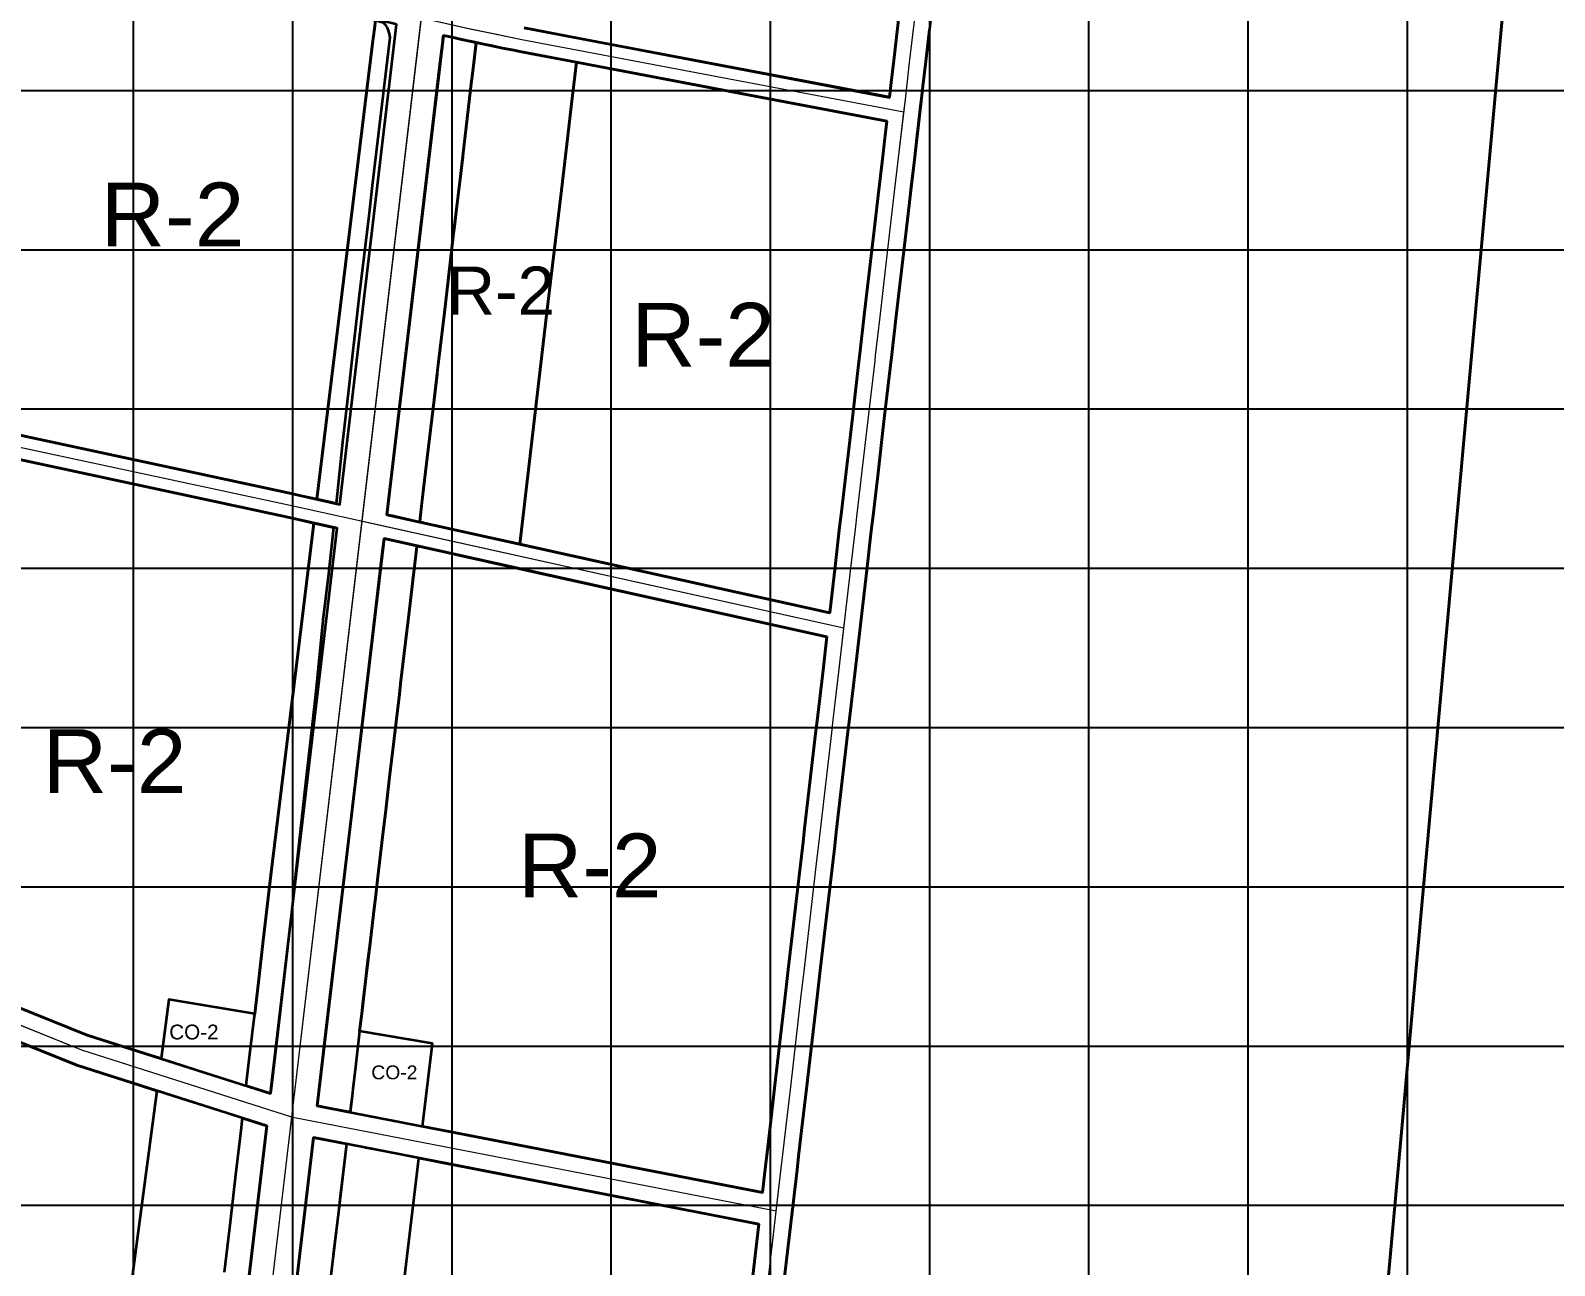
# Model space of a CAD drawing. Header units: millimetres. Extents: x 464536 to 476893, y 870501 to 881610.
# Drawn here: x 468835 to 469792, y 879362 to 880138 of the extents above; entities that cross this region are included whole.
import ezdxf
from ezdxf.enums import TextEntityAlignment as Align

# ---------------------------------------------------------------- set-up
doc = ezdxf.new("R2010")
doc.units = ezdxf.units.MM
for name, color, linetype, lineweight in [('Center_1', 7, 'Continuous', 5), ('Land Use Code', 7, 'Continuous', 35), ('Mixed use', 30, 'Continuous', 35), ('Proposed Road Net work', 7, 'Continuous', 35), ('Recreational _ Environmental', 84, 'Continuous', 35), ('Urban Agriculture-', 90, 'Continuous', 35)]:
    doc.layers.add(name, color=color, linetype=linetype, lineweight=lineweight)
doc.layers.add('Commerce_ Business _ Trade', color=10, linetype='Continuous')
doc.layers.add('Grid1', color=7, linetype='Continuous')
doc.styles.add('Arial', font='arial.ttf')

msp = doc.modelspace()

# ---------------------------------------------------------------- linework, layer by layer
at = {"layer": 'Center_1'}
for points in [[(469383.75, 880086.37), (469143.91, 880131.82), (469108.72, 880139.1), (469073.69, 880147.09), (469038.83, 880155.81), (469004.15, 880165.24), (468535.42, 880296.62), (468522.6, 880300.72), (468509.98, 880305.43), (468497.61, 880310.73), (468485.5, 880316.63), (468473.69, 880323.09), (468462.2, 880330.12), (468451.06, 880337.68), (468440.3, 880345.77), (467866.6, 880718.38), (466804.97, 881518.96)], [(468338.53, 873812.61), (468355.57, 873957.46), (468418.11, 874496.91), (468508.07, 875263.41), (468569.72, 875800.91), (468575.14, 875846.29), (468658.62, 876548.76), (468816.44, 877901.18), (468829.93, 878009.79), (468852.69, 878214.98), (468863.4, 878307.32), (468873.19, 878383.78), (468885.1, 878491.33), (468895.15, 878573.22), (468896.87, 878586.59), (468907.19, 878673.63), (469113.1, 880420.36), (469144.93, 880700.96), (469219, 881312.44)], [(469346.11, 879762.34), (469041.1, 879829.87), (468995.44, 879839.98), (468451.87, 879956.58), (468431.07, 879962.52), (468410.48, 879969.16), (468390.13, 879976.5), (468370.05, 879984.54), (468350.26, 879993.26), (468330.77, 880002.65), (468311.62, 880012.71), (468292.83, 880023.41), (468274.41, 880034.76), (468256.39, 880046.72), (468238.79, 880059.3), (467665.66, 880431.54), (467125.47, 880838.9), (466644.96, 881201.26)], [(469298.11, 879349.11), (469306.74, 879423.36), (469307.73, 879431.93), (469309.61, 879448.07), (469312.66, 879474.31), (469319.34, 879531.84), (469321.09, 879546.89), (469328.94, 879614.52), (469330.38, 879626.84), (469331.38, 879635.52), (469338.5, 879696.75), (469339.22, 879703.02), (469340.67, 879715.47), (469342.92, 879734.85), (469350.49, 879800), (469353.35, 879824.62), (469354.46, 879834.18), (469357.37, 879859.26), (469361.32, 879893.27), (469365.63, 879930.3), (469366, 879933.51), (469368.81, 879957.76), (469373.96, 880002.01), (469377.11, 880029.18), (469377.54, 880032.85), (469380.42, 880057.64), (469384.68, 880094.38), (469385.79, 880103.89), (469387.38, 880117.58), (469390.8, 880147.02)], [(469303.59, 879396.22), (468999.99, 879455.23), (468867.4, 879497.46), (468490.85, 879649.22), (468240.93, 879717.78), (468191.21, 879722.75), (468156.63, 879727.06), (468121.98, 879730.66), (468087.26, 879733.57), (468052.49, 879735.78), (468017.69, 879737.28), (467982.86, 879738.09), (467948.02, 879738.19), (467913.19, 879737.59), (467878.37, 879736.29), (467843.59, 879734.28), (467808.85, 879731.58), (467774.18, 879728.17)]]:
    msp.add_lwpolyline(points, dxfattribs=at)
for points in [[(469383.75, 880086.37, 0), (469384.68, 880094.38, 0), (469385.79, 880103.89, 0), (469387.38, 880117.58, 0), (469390.8, 880147.02, 0), (469397.1, 880201.24, 0), (469405.74, 880275.65, 0), (469407.86, 880293.86, 0), (469414.91, 880354.54, 0), (469419.89, 880397.42, 0), (469425.31, 880444.15, 0), (469431.38, 880496.38, 0), (469434.65, 880524.5, 0), (469435.23, 880529.51, 0), (469440.84, 880577.81, 0), (469442.57, 880592.71, 0)], [(469043.43, 879829.35, 0), (469080.69, 880145.43, 0)], [(469383.75, 880086.37, 0), (469143.91, 880131.82, 0), (469128.06, 880135.01, 0), (469112.24, 880138.34, 0), (469096.45, 880141.81, 0), (469080.69, 880145.43, 0)], [(469346.11, 879762.34, 0), (469350.49, 879800, 0), (469353.35, 879824.62, 0), (469354.46, 879834.18, 0), (469357.37, 879859.26, 0), (469361.32, 879893.27, 0), (469365.63, 879930.3, 0), (469366, 879933.51, 0), (469368.81, 879957.76, 0), (469373.96, 880002.01, 0), (469377.11, 880029.18, 0), (469377.54, 880032.85, 0), (469380.42, 880057.64, 0), (469383.75, 880086.37, 0)], [(469043.43, 879829.35, 0), (469041.1, 879829.87, 0), (468995.44, 879839.98, 0), (468793.06, 879883.39, 0)], [(468999.35, 879455.43, 0), (469043.43, 879829.35, 0)], [(469346.11, 879762.34, 0), (469043.43, 879829.35, 0)], [(469303.59, 879396.22, 0), (469306.74, 879423.36, 0), (469307.73, 879431.93, 0), (469309.61, 879448.07, 0), (469312.66, 879474.31, 0), (469319.34, 879531.84, 0), (469321.09, 879546.89, 0), (469328.94, 879614.52, 0), (469330.38, 879626.84, 0), (469331.38, 879635.52, 0), (469338.5, 879696.75, 0), (469339.22, 879703.02, 0), (469340.67, 879715.47, 0), (469342.92, 879734.85, 0), (469346.11, 879762.34, 0)], [(468999.35, 879455.43, 0), (468867.4, 879497.46, 0), (468762.28, 879539.83, 0)], [(468946.63, 879008.21, 0), (468999.35, 879455.43, 0)], [(469303.59, 879396.22, 0), (468999.99, 879455.23, 0), (468999.35, 879455.43, 0)], [(469252.58, 878957.15, 0), (469253.67, 878966.49, 0), (469255.36, 878981.04, 0), (469261.08, 879030.3, 0), (469262.15, 879039.53, 0), (469264.12, 879056.43, 0), (469265.7, 879070.09, 0), (469269.73, 879104.73, 0), (469273.69, 879138.86, 0), (469274.07, 879142.1, 0), (469277.26, 879169.6, 0), (469279.09, 879185.34, 0), (469282.77, 879217.01, 0), (469284.76, 879234.18, 0), (469287.93, 879261.43, 0), (469290.6, 879284.43, 0), (469294.68, 879319.56, 0), (469296.31, 879333.57, 0), (469298.11, 879349.11, 0), (469303.59, 879396.22, 0)]]:
    msp.add_polyline3d(points, dxfattribs=at)
at = {"layer": 'Commerce_ Business _ Trade'}
for points in [[(468970.97, 879477.01, 0), (468970.74, 879475.04, 0), (468961.73, 879477.91, 0), (468945.68, 879483.02, 0), (468917.19, 879492.1, 0), (468922.08, 879529.22, 0), (468976.02, 879520.24, 0), (468975.84, 879518.68, 0), (468974.3, 879505.51, 0), (468973.05, 879494.83, 0)], [(469087.63, 879501.65, 0), (469081.45, 879449.58, 0), (469063.04, 879453.16, 0), (469050.48, 879455.6, 0), (469045.34, 879456.6, 0), (469040.88, 879457.47, 0), (469040.53, 879457.53, 0), (469039.89, 879457.66, 0), (469035.96, 879458.42, 0), (469036.47, 879462.8, 0), (469037.16, 879468.64, 0), (469037.65, 879472.83, 0), (469037.71, 879473.35, 0), (469038.5, 879480.01, 0), (469039.08, 879484.96, 0), (469041.95, 879509.26, 0)]]:
    msp.add_polyline3d(points, close=True, dxfattribs=at)
for points in [[(468898.67, 879351.64, 0), (468900.99, 879369.23, 0), (468905.57, 879403.98, 0), (468914.53, 879471.95, 0), (468934.31, 879465.65, 0), (468943.57, 879462.7, 0), (468951.98, 879460.02, 0), (468956.33, 879458.64, 0), (468959.34, 879457.68, 0), (468968.38, 879454.8, 0), (468967.47, 879446.97, 0), (468964.22, 879419.21, 0), (468960.74, 879389.42, 0), (468957.08, 879358.06, 0)], [(469023.48, 879352.59, 0), (469025.32, 879368.22, 0), (469025.4, 879368.92, 0), (469028.6, 879396, 0), (469029.93, 879407.33, 0), (469033.61, 879438.51, 0), (469037.54, 879437.74, 0), (469038.3, 879437.59, 0), (469038.48, 879437.56, 0), (469044.1, 879436.47, 0), (469045.13, 879436.27, 0), (469045.59, 879436.18, 0), (469053.86, 879434.57, 0), (469072.79, 879430.89, 0), (469079.09, 879429.67, 0), (469078.44, 879424.16, 0), (469071.16, 879362.77, 0), (469065.24, 879312.78, 0)]]:
    msp.add_polyline3d(points, dxfattribs=at)
at = {"layer": 'Grid1'}
for p, q in [((468900, 870600), (468900, 881600)), ((469000, 870600), (469000, 881600)), ((469100, 870600), (469100, 881600)), ((469200, 870600), (469200, 881600)), ((469300, 870600), (469300, 881600)), ((469400, 870600), (469400, 881600)), ((469500, 870600), (469500, 881600)), ((469600, 870600), (469600, 881600)), ((469700, 870600), (469700, 881600)), ((464700, 880100), (472600, 880100)), ((464700, 880000), (472600, 880000)), ((464700, 879900), (472600, 879900)), ((464700, 879800), (472600, 879800)), ((464700, 879700), (472600, 879700)), ((464700, 879600), (472600, 879600)), ((464700, 879500), (472600, 879500)), ((464700, 879400), (472600, 879400))]:
    msp.add_line(p, q, dxfattribs=at)
at = {"layer": 'Mixed use'}
msp.add_lwpolyline([(469159.4, 879958.9), (469142.45, 879815.11), (469111.89, 879821.88), (469091.21, 879826.46), (469083.57, 879828.15), (469081.19, 879828.68), (469079.64, 879829.02), (469079.69, 879829.41), (469082.31, 879851.64), (469084.4, 879869.37), (469088.69, 879905.8), (469091.7, 879931.34), (469095.15, 879960.58), (469096.87, 879975.16), (469100.99, 880010.15), (469102.39, 880022.02), (469105.01, 880044.19), (469109.5, 880082.35), (469112.3, 880106.08), (469112.62, 880108.78), (469113.63, 880117.35), (469115.13, 880130.07), (469127.95, 880127.37), (469131.58, 880126.63), (469135.2, 880125.9), (469138.83, 880125.18), (469142.49, 880124.46), (469148.99, 880123.23), (469178.12, 880117.71), (469177.09, 880108.98), (469175.05, 880091.66), (469172.66, 880071.41), (469168.64, 880037.35)], close=True, dxfattribs=at)
msp.add_lwpolyline([(468397.46, 879234.22), (468444.29, 879615.44), (468448.6, 879650.45), (468487.64, 879639.73), (468565.75, 879608.25), (468670.16, 879566.17), (468863.66, 879488.18), (468863.98, 879488.06), (468864.37, 879487.93), (468904.2, 879475.24), (468914.53, 879471.95), (468905.57, 879403.98), (468900.99, 879369.23), (468898.67, 879351.64)], dxfattribs=at)
for points in [[(469050.12, 880129.39, 0), (469015.09, 879843.31, 0), (469005.06, 879845.53, 0), (468997.04, 879847.31, 0), (468801.13, 879889.33, 0), (468829.54, 880206.4, 0), (469002.12, 880158.02, 0), (469005.67, 880157.02, 0), (469009.24, 880156.02, 0), (469010.58, 880155.65, 0), (469010.58, 880155.65, 0), (469051.89, 880144.07, 0), (469051.26, 880138.73, 0)], [(469340.56, 879801.16, 0), (469337.17, 879772, 0), (469142.45, 879815.11, 0), (469159.4, 879958.9, 0), (469168.64, 880037.35, 0), (469172.66, 880071.41, 0), (469175.05, 880091.66, 0), (469177.09, 880108.98, 0), (469178.12, 880117.71, 0), (469250.44, 880104, 0), (469373.04, 880080.76, 0), (469371.78, 880069.99, 0), (469370.48, 880058.8, 0), (469370.03, 880054.9, 0), (469367.6, 880034, 0), (469367.18, 880030.33, 0), (469364.87, 880010.46, 0), (469364.02, 880003.16, 0), (469358.88, 879958.91, 0), (469356.07, 879934.67, 0), (469355.69, 879931.46, 0), (469351.39, 879894.42, 0), (469347.44, 879860.42, 0), (469344.53, 879835.34, 0), (469343.42, 879825.78, 0)], [(468978.34, 879540.13, 0), (468976.02, 879520.24, 0), (468922.08, 879529.22, 0), (468917.19, 879492.1, 0), (468911.67, 879493.85, 0), (468870.79, 879506.87, 0), (468770.48, 879547.3, 0), (468771.65, 879560.36, 0), (468786.26, 879723.47, 0), (468799.78, 879874.28, 0), (468993.84, 879832.65, 0), (469003.3, 879830.56, 0), (469013.26, 879828.35, 0), (468986.18, 879607.21, 0), (468981.41, 879566.34, 0)], [(469296.81, 879424.51, 0), (469294.9, 879408.1, 0), (469289.71, 879409.11, 0), (469264.9, 879413.93, 0), (469148.69, 879436.51, 0), (469098.95, 879446.18, 0), (469081.45, 879449.58, 0), (469087.63, 879501.65, 0), (469041.95, 879509.26, 0), (469043.27, 879520.49, 0), (469044.21, 879528.44, 0), (469045.85, 879542.38, 0), (469046.98, 879551.98, 0), (469048.46, 879564.52, 0), (469050.63, 879582.88, 0), (469051.82, 879592.98, 0), (469052.47, 879598.51, 0), (469053.39, 879606.3, 0), (469055.05, 879620.43, 0), (469056.31, 879631.06, 0), (469058.32, 879648.14, 0), (469060.75, 879668.79, 0), (469062.97, 879687.59, 0), (469064.85, 879703.53, 0), (469066.89, 879720.88, 0), (469067.7, 879727.72, 0), (469071.56, 879760.5, 0), (469072.13, 879765.29, 0), (469073.19, 879774.32, 0), (469075.3, 879792.19, 0), (469075.33, 879792.45, 0), (469075.36, 879792.66, 0), (469075.72, 879795.79, 0), (469075.94, 879797.61, 0), (469076.57, 879802.93, 0), (469077.17, 879808.07, 0), (469077.82, 879813.54, 0), (469077.88, 879814.05, 0), (469079.56, 879813.67, 0), (469081.8, 879813.18, 0), (469097.79, 879809.64, 0), (469104.98, 879808.04, 0), (469140.68, 879800.14, 0), (469335.43, 879757.02, 0), (469332.99, 879736, 0), (469330.74, 879716.62, 0), (469329.29, 879704.17, 0), (469328.56, 879697.91, 0), (469321.45, 879636.67, 0), (469320.44, 879628, 0), (469319.01, 879615.67, 0), (469311.16, 879548.05, 0), (469309.41, 879532.99, 0), (469302.72, 879475.46, 0), (469299.68, 879449.22, 0), (469297.8, 879433.09, 0)]]:
    msp.add_polyline3d(points, close=True, dxfattribs=at)
for points in [[(469380.87, 880148.17, 0), (469377.45, 880118.74, 0), (469375.86, 880105.04, 0), (469374.77, 880095.7, 0), (469179.88, 880132.64, 0), (469145.33, 880139.19, 0)], [(469065.24, 879312.78, 0), (469071.16, 879362.77, 0), (469078.44, 879424.16, 0), (469079.09, 879429.67, 0), (469084.13, 879428.69, 0), (469096.61, 879426.26, 0), (469231.48, 879400.05, 0), (469260.85, 879394.34, 0), (469287.39, 879389.19, 0), (469292.58, 879388.18, 0), (469288.18, 879350.26, 0)]]:
    msp.add_polyline3d(points, dxfattribs=at)
at = {"layer": 'Proposed Road Net work'}
for points in [[(468829.54, 880206.4, 0), (468801.13, 879889.33, 0), (468997.04, 879847.31, 0), (469029.59, 879840.1, 0), (469065.12, 880141.45, 0), (469062.95, 880141.98, 0), (469059.35, 880142.86, 0), (469055.76, 880143.75, 0), (469052.17, 880144.65, 0), (469048.58, 880145.56, 0), (469045, 880146.47, 0), (469041.41, 880147.39, 0), (469037.83, 880148.32, 0), (469034.25, 880149.26, 0), (469030.67, 880150.2, 0), (469027.09, 880151.15, 0), (469023.52, 880152.11, 0), (469019.94, 880153.08, 0), (469016.37, 880154.05, 0), (469012.8, 880155.04, 0), (469009.24, 880156.02, 0), (469005.67, 880157.02, 0), (469002.12, 880158.02, 0)], [(468829.54, 880206.4, 0), (468801.13, 879889.33, 0), (468997.04, 879847.31, 0), (469029.59, 879840.1, 0), (469065.12, 880141.45, 0), (469062.95, 880141.98, 0), (469059.35, 880142.86, 0), (469055.76, 880143.75, 0), (469052.17, 880144.65, 0), (469048.58, 880145.56, 0), (469045, 880146.47, 0), (469041.41, 880147.39, 0), (469037.83, 880148.32, 0), (469034.25, 880149.26, 0), (469030.67, 880150.2, 0), (469027.09, 880151.15, 0), (469023.52, 880152.11, 0), (469019.94, 880153.08, 0), (469016.37, 880154.05, 0), (469012.8, 880155.04, 0), (469009.24, 880156.02, 0), (469005.67, 880157.02, 0), (469002.12, 880158.02, 0)], [(469095.38, 880134.37, 0), (469094.51, 880134.56, 0), (469059.03, 879833.58, 0), (469337.17, 879772, 0), (469340.56, 879801.16, 0), (469343.42, 879825.78, 0), (469344.53, 879835.34, 0), (469347.44, 879860.42, 0), (469351.39, 879894.42, 0), (469355.69, 879931.46, 0), (469356.07, 879934.67, 0), (469358.88, 879958.91, 0), (469364.02, 880003.16, 0), (469367.18, 880030.33, 0), (469367.6, 880034, 0), (469370.48, 880058.8, 0), (469373.04, 880080.76, 0), (469142.49, 880124.46, 0), (469138.83, 880125.18, 0), (469135.2, 880125.9, 0), (469131.58, 880126.63, 0), (469127.95, 880127.37, 0), (469124.32, 880128.12, 0), (469120.7, 880128.87, 0), (469117.08, 880129.64, 0), (469113.46, 880130.4, 0), (469109.84, 880131.18, 0), (469106.22, 880131.97, 0), (469102.61, 880132.76, 0), (469098.99, 880133.56, 0)], [(469095.38, 880134.37, 0), (469094.51, 880134.56, 0), (469059.03, 879833.58, 0), (469337.17, 879772, 0), (469340.56, 879801.16, 0), (469343.42, 879825.78, 0), (469344.53, 879835.34, 0), (469347.44, 879860.42, 0), (469351.39, 879894.42, 0), (469355.69, 879931.46, 0), (469356.07, 879934.67, 0), (469358.88, 879958.91, 0), (469364.02, 880003.16, 0), (469367.18, 880030.33, 0), (469367.6, 880034, 0), (469370.48, 880058.8, 0), (469373.04, 880080.76, 0), (469142.49, 880124.46, 0), (469138.83, 880125.18, 0), (469135.2, 880125.9, 0), (469131.58, 880126.63, 0), (469127.95, 880127.37, 0), (469124.32, 880128.12, 0), (469120.7, 880128.87, 0), (469117.08, 880129.64, 0), (469113.46, 880130.4, 0), (469109.84, 880131.18, 0), (469106.22, 880131.97, 0), (469102.61, 880132.76, 0), (469098.99, 880133.56, 0)], [(468993.84, 879832.65, 0), (468799.78, 879874.28, 0), (468771.65, 879560.36, 0), (468770.48, 879547.3, 0), (468870.79, 879506.87, 0), (468985.99, 879470.18, 0), (469027.83, 879825.13, 0)], [(468993.84, 879832.65, 0), (468799.78, 879874.28, 0), (468771.65, 879560.36, 0), (468770.48, 879547.3, 0), (468870.79, 879506.87, 0), (468985.99, 879470.18, 0), (469027.83, 879825.13, 0)], [(469335.43, 879757.02, 0), (469057.27, 879818.61, 0), (469015.28, 879462.44, 0), (469294.9, 879408.1, 0), (469296.81, 879424.51, 0), (469297.8, 879433.09, 0), (469299.68, 879449.22, 0), (469302.72, 879475.46, 0), (469309.41, 879532.99, 0), (469311.16, 879548.05, 0), (469319.01, 879615.67, 0), (469320.44, 879628, 0), (469321.45, 879636.67, 0), (469328.56, 879697.91, 0), (469329.29, 879704.17, 0), (469330.74, 879716.62, 0), (469332.99, 879736, 0)], [(469335.43, 879757.02, 0), (469057.27, 879818.61, 0), (469015.28, 879462.44, 0), (469294.9, 879408.1, 0), (469296.81, 879424.51, 0), (469297.8, 879433.09, 0), (469299.68, 879449.22, 0), (469302.72, 879475.46, 0), (469309.41, 879532.99, 0), (469311.16, 879548.05, 0), (469319.01, 879615.67, 0), (469320.44, 879628, 0), (469321.45, 879636.67, 0), (469328.56, 879697.91, 0), (469329.29, 879704.17, 0), (469330.74, 879716.62, 0), (469332.99, 879736, 0)]]:
    msp.add_polyline3d(points, close=True, dxfattribs=at)
for points in [[(469145.33, 880139.19, 0), (469374.76, 880095.59, 0), (469375.86, 880105.04, 0), (469377.45, 880118.74, 0), (469380.87, 880148.17, 0)], [(469145.33, 880139.19, 0), (469374.76, 880095.59, 0), (469375.86, 880105.04, 0), (469377.45, 880118.74, 0), (469380.87, 880148.17, 0)], [(469400.73, 880145.87, 0), (469397.31, 880116.43, 0), (469395.72, 880102.74, 0), (469394.62, 880093.22, 0), (469390.35, 880056.49, 0), (469387.47, 880031.69, 0), (469387.04, 880028.03, 0), (469383.89, 880000.85, 0), (469378.75, 879956.6, 0), (469375.93, 879932.36, 0), (469375.56, 879929.15, 0), (469371.26, 879892.11, 0), (469367.31, 879858.11, 0), (469364.39, 879833.03, 0), (469363.28, 879823.47, 0), (469360.42, 879798.85, 0), (469352.86, 879733.7, 0), (469350.6, 879714.31, 0), (469349.16, 879701.86, 0), (469348.43, 879695.6, 0), (469341.32, 879634.36, 0), (469340.31, 879625.69, 0), (469338.88, 879613.36, 0), (469331.02, 879545.74, 0), (469329.27, 879530.68, 0), (469322.59, 879473.15, 0), (469319.54, 879446.91, 0), (469317.67, 879430.78, 0), (469316.67, 879422.21, 0), (469308.05, 879347.95, 0)], [(469400.73, 880145.87, 0), (469397.31, 880116.43, 0), (469395.72, 880102.74, 0), (469394.62, 880093.22, 0), (469390.35, 880056.49, 0), (469387.47, 880031.69, 0), (469387.04, 880028.03, 0), (469383.89, 880000.85, 0), (469378.75, 879956.6, 0), (469375.93, 879932.36, 0), (469375.56, 879929.15, 0), (469371.26, 879892.11, 0), (469367.31, 879858.11, 0), (469364.39, 879833.03, 0), (469363.28, 879823.47, 0), (469360.42, 879798.85, 0), (469352.86, 879733.7, 0), (469350.6, 879714.31, 0), (469349.16, 879701.86, 0), (469348.43, 879695.6, 0), (469341.32, 879634.36, 0), (469340.31, 879625.69, 0), (469338.88, 879613.36, 0), (469331.02, 879545.74, 0), (469329.27, 879530.68, 0), (469322.59, 879473.15, 0), (469319.54, 879446.91, 0), (469317.67, 879430.78, 0), (469316.67, 879422.21, 0), (469308.05, 879347.95, 0)], [(468933, 879020.65, 0), (468983.6, 879449.95, 0), (468864.37, 879487.93, 0), (468863.82, 879488.12, 0), (468487.64, 879639.73, 0), (468448.6, 879650.45, 0), (468382.32, 879110.97, 0)], [(468933, 879020.65, 0), (468983.6, 879449.95, 0), (468864.37, 879487.93, 0), (468863.82, 879488.12, 0), (468487.64, 879639.73, 0), (468448.6, 879650.45, 0), (468382.32, 879110.97, 0)], [(469288.18, 879350.26, 0), (469292.58, 879388.18, 0), (469012.94, 879442.52, 0), (468962.62, 879015.66, 0)], [(469288.18, 879350.26, 0), (469292.58, 879388.18, 0), (469012.94, 879442.52, 0), (468962.62, 879015.66, 0)]]:
    msp.add_polyline3d(points, dxfattribs=at)
at = {"layer": 'Recreational _ Environmental'}
for points in [[(469552.54, 877605.82), (469554.1, 877752.23), (469555.43, 877876.91), (469555.6, 877893.02), (469555.62, 877894.75), (469564.08, 877988.19), (469576.96, 878130.21), (469611.49, 878511.21), (469696.63, 879450.6), (469703.67, 879528.18), (469720.27, 879711.37), (469736.19, 879887.05), (469784.83, 880423.68), (469756.69, 880518.41), (469979.13, 880473.02)], [(468957.08, 879358.06), (468960.74, 879389.42), (468964.22, 879419.21), (468967.47, 879446.97), (468968.38, 879454.8), (468983.6, 879449.95), (468942.52, 879101.42)]]:
    msp.add_lwpolyline(points, dxfattribs=at)
for points in [[(469031.17, 879879.11), (469027.14, 879840.64), (469015.09, 879843.31), (469050.12, 880129.39), (469051.26, 880138.73), (469051.91, 880144.07), (469056.69, 880142.73), (469057.73, 880141.59), (469058.97, 880139.72), (469059.92, 880137.69), (469060.56, 880135.53), (469060.86, 880133.31), (469049.89, 880040.32), (469047.66, 880021.23), (469041.55, 879971.35), (469037.47, 879934.53), (469034.73, 879909.87)], [(469079.69, 879829.41), (469079.64, 879829.02), (469070.45, 879831.05), (469062.34, 879832.85), (469059.03, 879833.58), (469092.35, 880116.24), (469093.51, 880126.03), (469094.1, 880131.01), (469094.24, 880132.2), (469094.51, 880134.56), (469095.38, 880134.37), (469097.92, 880133.8), (469098.99, 880133.56), (469102.61, 880132.76), (469105.93, 880132.02), (469115.12, 880129.99), (469114.68, 880126.29), (469113.63, 880117.35), (469112.62, 880108.78), (469112.3, 880106.08), (469111.44, 880098.77), (469109.5, 880082.35), (469106.97, 880060.88), (469106.67, 880058.3), (469105.01, 880044.19), (469103.64, 880032.55), (469102.39, 880022.02), (469101.52, 880014.58), (469100.99, 880010.15), (469098.38, 879987.99), (469098.35, 879987.74), (469096.87, 879975.16), (469095.15, 879960.58), (469091.7, 879931.34), (469090.94, 879924.87), (469090.36, 879919.94), (469088.69, 879905.8), (469084.4, 879869.37), (469082.32, 879851.7), (469082.31, 879851.64), (469081.09, 879841.29)], [(468986.77, 879476.85), (468985.99, 879470.18), (468970.74, 879475.04), (468970.97, 879477.01), (468973.05, 879494.83), (468975.84, 879518.68), (468976.02, 879520.24), (468978.34, 879540.13), (468981.41, 879566.34), (468986.18, 879607.21), (469013.26, 879828.35), (469025.54, 879825.63), (469022.33, 879796.39), (469018.88, 879767.58), (469018.84, 879767.25), (469014.48, 879722.54), (469012.06, 879701.81), (469007.88, 879664.94), (469001.67, 879607.93), (468999.89, 879591.18), (468994.88, 879547.24), (468990.52, 879509.05), (468988.93, 879495.1)], [(469037.16, 879468.64), (469035.96, 879458.42), (469024.6, 879460.63), (469015.28, 879462.44), (469021.21, 879512.71), (469026.41, 879556.85), (469026.6, 879558.46), (469026.72, 879559.5), (469028.06, 879570.85), (469035.91, 879637.41), (469056.14, 879809), (469057.27, 879818.61), (469063.9, 879817.14), (469068.69, 879816.08), (469077.88, 879814.05), (469077.82, 879813.54), (469075.72, 879795.79), (469073.19, 879774.32), (469067.7, 879727.72), (469066.89, 879720.88), (469060.75, 879668.79), (469058.32, 879648.14), (469056.31, 879631.06), (469053.39, 879606.3), (469051.82, 879592.98), (469050.63, 879582.88), (469048.46, 879564.52), (469045.85, 879542.38), (469043.27, 879520.49), (469041.95, 879509.26), (469039.08, 879484.96), (469038.5, 879480.01), (469037.65, 879472.83)], [(468995.56, 879115.79), (468983.35, 879012.16), (468979.19, 879012.86), (468974.46, 879013.66), (468970.24, 879014.37), (468964.4, 879015.36), (468962.62, 879015.66), (468962.9, 879018.07), (468965.66, 879041.51), (468966.95, 879052.47), (468969.53, 879074.28), (468972.28, 879097.62), (469012.94, 879442.52), (469033.61, 879438.51), (469028.6, 879396), (469023.48, 879352.59), (469012.38, 879258.48), (469009.51, 879234.06), (468999.59, 879149.95)]]:
    msp.add_lwpolyline(points, close=True, dxfattribs=at)
at = {"layer": 'Urban Agriculture-'}
for points in [[(469784.83, 880423.68, 0), (469736.19, 879887.05, 0), (469720.27, 879711.37, 0), (469703.67, 879528.18, 0), (469696.63, 879450.6, 0), (469611.49, 878511.21, 0)], [(469308.05, 879347.95, 0), (469316.67, 879422.21, 0), (469317.67, 879430.78, 0), (469319.54, 879446.91, 0), (469322.59, 879473.15, 0), (469329.27, 879530.68, 0), (469331.02, 879545.74, 0), (469338.88, 879613.36, 0), (469340.31, 879625.69, 0), (469341.32, 879634.36, 0), (469348.43, 879695.6, 0), (469349.16, 879701.86, 0), (469350.6, 879714.31, 0), (469352.86, 879733.7, 0), (469360.42, 879798.85, 0), (469363.28, 879823.47, 0), (469364.39, 879833.03, 0), (469367.31, 879858.11, 0), (469371.26, 879892.11, 0), (469375.56, 879929.15, 0), (469375.93, 879932.36, 0), (469378.75, 879956.6, 0), (469383.89, 880000.85, 0), (469387.04, 880028.03, 0), (469387.47, 880031.69, 0), (469388.37, 880039.41, 0), (469390.35, 880056.49, 0), (469392.13, 880071.84, 0), (469392.74, 880077.03, 0), (469394.47, 880091.97, 0), (469394.62, 880093.22, 0), (469395.42, 880100.17, 0), (469395.72, 880102.74, 0), (469397.31, 880116.43, 0), (469399.84, 880138.18, 0)]]:
    msp.add_polyline3d(points, dxfattribs=at)

# ---------------------------------------------------------------- texts
at = {"layer": 'Land Use Code', "color": 7, "true_color": 0xffffff, "style": 'Arial'}
for s, height, p in [('R-2', 40.076, (468924.42, 879989.99)), ('R-2', 30.229, (469130.57, 879950.09)), ('R-2', 40.076, (469257.66, 879914.52)), ('R-2', 40.076, (468888.04, 879646.81)), ('R-2', 40.076, (469186.45, 879581.31)), ('CO-2', 9.291, (468937.84, 879501.37)), ('CO-2', 8.68, (469063.76, 879476.52))]:
    msp.add_text(s, height=height, dxfattribs=at).set_placement(p, align=Align.BOTTOM_CENTER)

doc.saveas('drawing.dxf')
